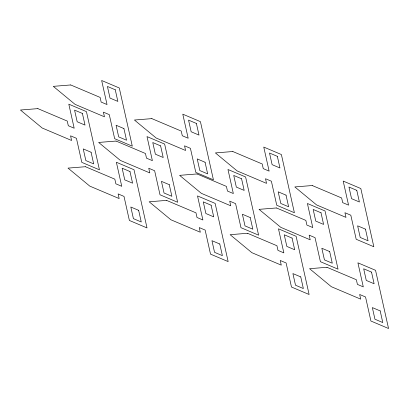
<?xml version="1.0" encoding="UTF-8"?>
<svg xmlns="http://www.w3.org/2000/svg" width="409" height="409" viewBox="0 0 409 409"><rect width="100%" height="100%" fill="white"/><g stroke="black" fill="none" stroke-linecap="round" stroke-linejoin="round"><path stroke-width="0.61" d="M70.721 84.954L53.298 86.355L75.057 104.356L104.443 116.805L103.405 112.153L109.285 114.643L114.658 138.697L132.291 146.166L119.285 87.971L101.652 80.496L107.03 104.556L101.151 102.066L100.113 97.408L70.721 84.954M37.873 108.625L20.45 110.026L42.209 128.022L71.601 140.476L70.558 135.819L76.437 138.308L81.81 162.368L99.443 169.837L86.442 111.637L68.804 104.167L74.182 128.221L68.303 125.732L67.265 121.074L37.873 108.625M151.857 118.63L134.433 120.026L156.192 138.027L185.584 150.481L184.541 145.824L190.42 148.314L195.793 172.368L213.426 179.842L200.42 121.642L182.787 114.172L188.166 138.227L182.286 135.737L181.248 131.079L151.857 118.63M116.074 141.054L98.646 142.45L120.41 160.451L149.796 172.905L148.753 168.247L154.633 170.737L160.011 194.791L177.644 202.266L164.638 144.065L147.005 136.596L152.378 160.65L146.504 158.16L145.461 153.503L116.074 141.054M232.818 151.524L215.395 152.925L237.154 170.926L266.545 183.375L265.502 178.723L271.382 181.213L276.755 205.267L294.388 212.736L281.387 154.541L263.754 147.066L269.127 171.126L263.248 168.631L262.21 163.978L232.818 151.524M85.445 166.714L68.022 168.114L89.781 186.115L119.167 198.564L118.129 193.912L124.004 196.402L129.382 220.456L147.015 227.925L134.009 169.73L116.376 162.255L121.754 186.31L115.875 183.82L114.832 179.168L85.445 166.714M197.036 173.948L179.607 175.349L201.371 193.35L230.758 205.799L229.72 201.146L235.594 203.636L240.973 227.69L258.606 235.16L245.599 176.959L227.966 169.49L233.34 193.544L227.465 191.054L226.422 186.402L197.036 173.948M312.256 185.533L294.833 186.933L316.592 204.929L345.978 217.383L344.94 212.726L350.82 215.216L356.193 239.27L373.826 246.745L360.82 188.544L343.187 181.075L348.565 205.129L342.686 202.639L341.648 197.982L312.256 185.533M166.581 200.39L149.157 201.785L170.916 219.786L200.303 232.24L199.265 227.583L205.144 230.073L210.517 254.127L228.15 261.596L215.144 203.401L197.511 195.931L202.89 219.986L197.01 217.496L195.967 212.838L166.581 200.39M276.469 207.956L259.045 209.352L280.804 227.353L310.196 239.807L309.153 235.149L315.032 237.639L320.411 261.694L338.044 269.168L325.037 210.967L307.404 203.498L312.778 227.552L306.898 225.062L305.86 220.405L276.469 207.956M247.542 233.283L230.119 234.684L251.878 252.685L281.269 265.134L280.226 260.477L286.106 262.967L291.479 287.026L309.112 294.495L296.106 236.295L278.473 228.825L283.851 252.88L277.972 250.39L276.934 245.732L247.542 233.283M326.98 267.292L309.557 268.687L331.316 286.689L360.702 299.143L359.664 294.485L365.539 296.975L370.917 321.029L388.55 328.504L375.544 270.303L357.911 262.834L363.289 286.888L357.41 284.398L356.367 279.741L326.98 267.292M277.353 156.345L269.516 153.022L272.118 164.663L279.955 167.981L277.353 156.345M356.791 190.349L348.954 187.031L351.556 198.667L359.393 201.99L356.791 190.349M196.392 123.446L188.554 120.128L191.156 131.764L198.994 135.088L196.392 123.446M115.256 89.775L107.419 86.452L110.021 98.094L117.858 101.412L115.256 89.775M286.024 195.144L278.186 191.821L280.789 203.462L288.626 206.78L286.024 195.144M365.462 229.147L357.624 225.829L360.227 237.465L368.064 240.789L365.462 229.147M205.062 162.245L197.225 158.927L199.827 170.563L207.665 173.886L205.062 162.245M123.927 128.574L116.09 125.251L118.692 136.892L126.529 140.215L123.927 128.574M241.566 178.764L233.733 175.446L236.33 187.087L244.168 190.405L241.566 178.764M321.004 212.772L313.166 209.454L315.768 221.09L323.606 224.413L321.004 212.772M160.604 145.87L152.767 142.552L155.369 154.188L163.206 157.511L160.604 145.87M82.408 113.441L74.571 110.123L77.173 121.759L85.011 125.082L82.408 113.441M250.236 217.568L242.399 214.244L245.001 225.886L252.839 229.204L250.236 217.568M329.674 251.571L321.837 248.253L324.439 259.889L332.277 263.212L329.674 251.571M169.275 184.669L161.437 181.351L164.04 192.987L171.877 196.31L169.275 184.669M91.079 152.24L83.242 148.922L85.844 160.563L93.681 163.881L91.079 152.24M292.077 238.099L284.24 234.781L286.842 246.422L294.679 249.741L292.077 238.099M371.515 272.108L363.678 268.785L366.275 280.426L374.112 283.749L371.515 272.108M211.116 205.206L203.278 201.882L205.88 213.524L213.713 216.847L211.116 205.206M129.98 171.535L122.143 168.211L124.74 179.853L132.577 183.171L129.98 171.535M300.748 276.898L292.91 273.58L295.513 285.221L303.35 288.539L300.748 276.898M380.186 310.906L372.348 307.588L374.946 319.224L382.783 322.548L380.186 310.906M219.786 244.004L211.949 240.681L214.551 252.322L222.384 255.645L219.786 244.004M138.651 210.333L130.814 207.01L133.411 218.651L141.248 221.969L138.651 210.333"/></g></svg>
